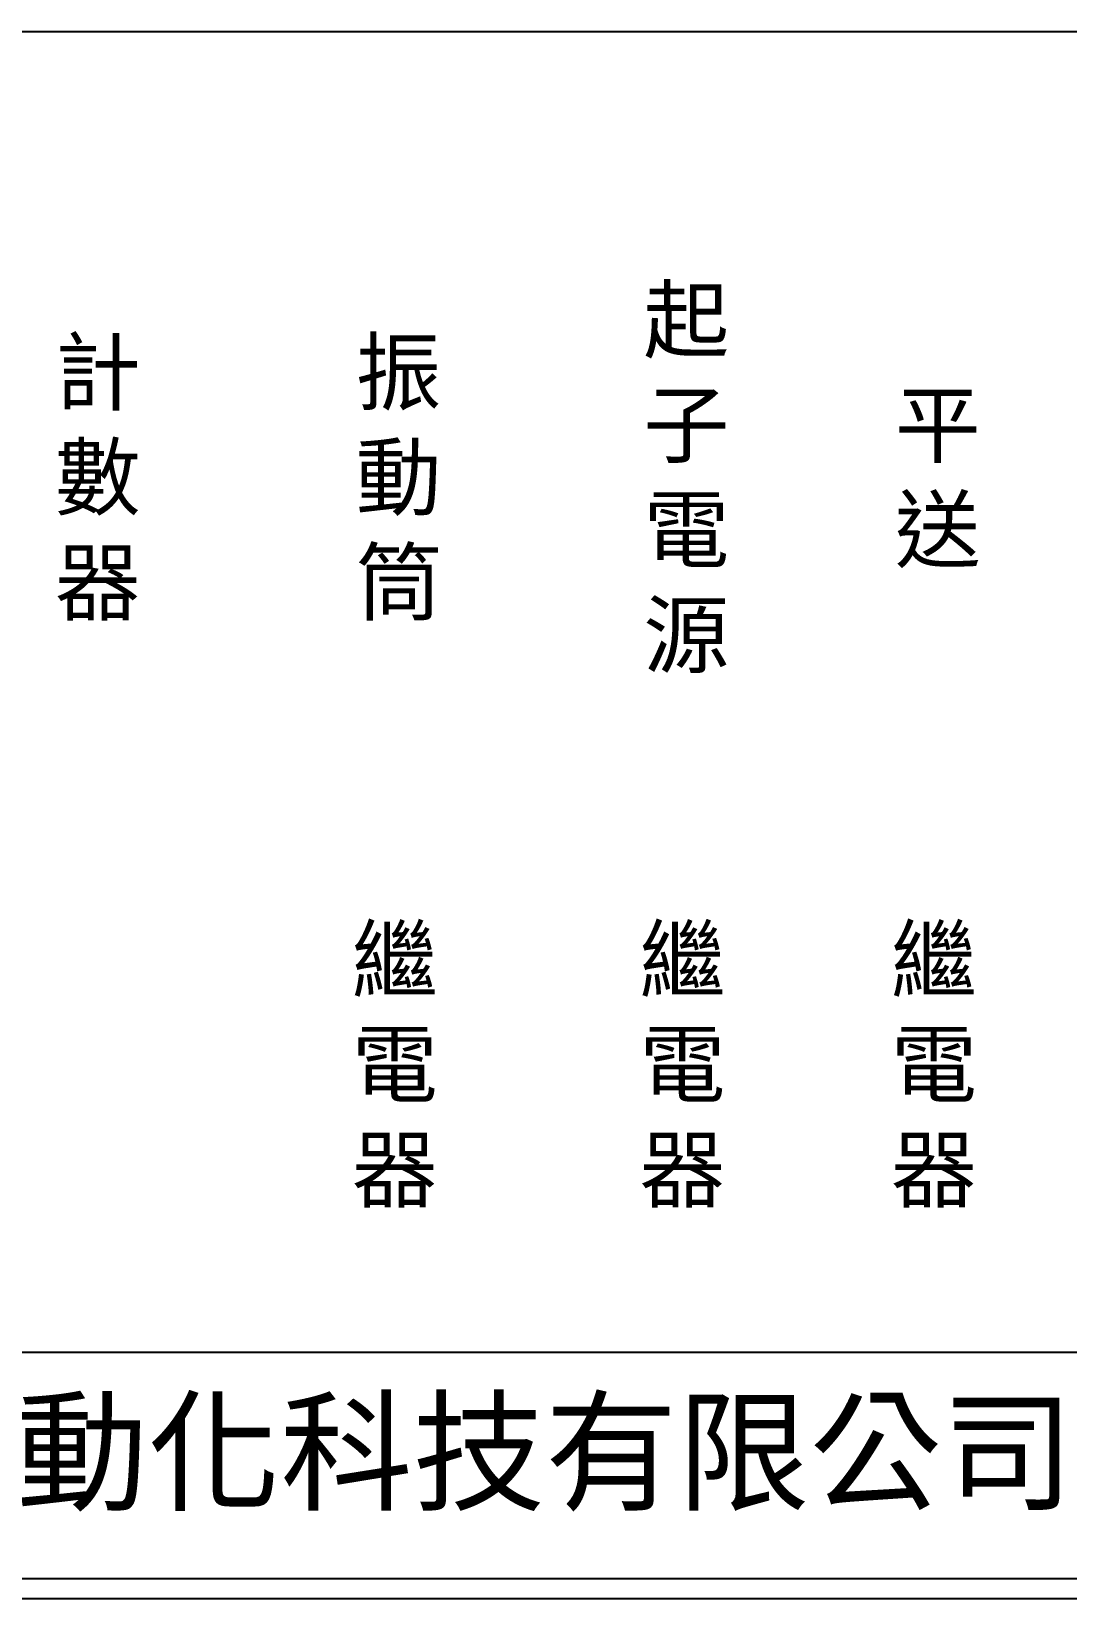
# Model space of a CAD drawing. Extents: x 926 to 1213, y 3 to 207.
# Drawn here: x 989.9 to 1054, y 3 to 100 of the extents above; entities that cross this region are included whole.
import ezdxf

# ---------------------------------------------------------------- set-up
doc = ezdxf.new("R2010")
doc.units = 0
doc.layers.add('圖框層', color=7, linetype='CONTINUOUS')
doc.layers.add('標尺寸層', color=3, linetype='CONTINUOUS')
doc.styles.add('CNS', font='romanc.shx', dxfattribs={"bigfont": 'chineset.shx'})
doc.styles.add('STSL', font='KAIU.TTF')

msp = doc.modelspace()

# ---------------------------------------------------------------- linework, layer by layer
at = {"layer": '圖框層', "color": 7}
for p, q in [((926.992, 18.25), (1211.493, 18.25)), ((926.992, 4.25), (1211.493, 4.25)), ((925.742, 3), (1212.742, 3))]:
    msp.add_line(p, q, dxfattribs=at)
at = {"layer": '標尺寸層', "color": 7}
msp.add_line((930.49, 99.958), (1208.361, 99.958), dxfattribs=at)

# ---------------------------------------------------------------- texts
at = {"layer": '圖框層', "color": 4, "style": 'STSL'}
msp.add_text('泓陞自動化科技有限公司', height=6, dxfattribs=at).set_placement((964.346, 9.076))
at = {"layer": '標尺寸層', "color": 7, "char_height": 3.9, "attachment_point": 5, "style": 'CNS'}
for s, insert, width in [('{\\fDFKai-SB|b0|i0|c136|p65;起子電源}', (1030.381, 72.165), 2.84806), ('{\\fDFKai-SB|b0|i0|c136|p65;計數器}', (993.972, 72.165), 2.84806), ('{\\fDFKai-SB|b0|i0|c136|p65;振動筒}', (1012.581, 72.165), 2.84806), ('{\\fDFKai-SB|b0|i0|c136|p65;平送}', (1045.939, 72.165), 2.84806), ('{\\fDFKai-SB|b0|i0|c136|p65;繼電器}', (1012.343, 35.841), 8.6627), ('{\\fDFKai-SB|b0|i0|c136|p65;繼電器}', (1030.142, 35.841), 8.6627), ('{\\fDFKai-SB|b0|i0|c136|p65;繼電器}', (1045.7, 35.841), 8.6627)]:
    msp.add_mtext(s, dxfattribs=dict(at, insert=insert, width=width))

doc.saveas('drawing.dxf')
